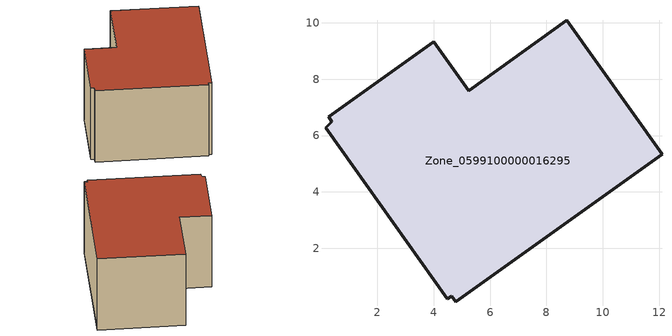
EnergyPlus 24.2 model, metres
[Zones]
Zone_0599100000016295
 floor ground (C_G): 4.49,0.2 0.15,6.27 0.38,6.5 0.26,6.67 4,9.34 5.24,7.59 8.73,10.09 12.11,5.34 4.77,0.1 4.64,0.3 z0
 wall outside (C_F): 0.15,6.27 4.49,0.2 4.64,0.3 4.77,0.1 12.11,5.34 8.73,10.09 5.24,7.59 4,9.34 0.26,6.67 0.38,6.5 0.15,6.27 z0:5.64
 roof outside (C_R): 4.64,0.3 4.77,0.1 12.11,5.34 8.73,10.09 5.24,7.59 4,9.34 0.26,6.67 0.38,6.5 0.15,6.27 4.49,0.2 z5.64
[BUILDING]
Pand.0599100000016295: North Axis=0; Terrain=City; Loads Convergence Tolerance Value=0.04; Temperature Convergence Tolerance Value=0.4; Solar Distribution=FullExterior; Maximum Number of Warmup Days=25; Minimum Number of Warmup Days=1
[Site:Location]
Rotterdam.The.Hague.AP_ZH_NLD Design_Conditions: Latitude=51.96; Longitude=4.45; Time Zone=1; Elevation=-4.5
[SITE:GROUNDTEMPERATURE:BUILDINGSURFACE]
18, 18, 18, 18, 18, 18, 18, 18, 18, 18, 18, 18
[MATERIAL] Thermal Absorptance=0.9; Solar Absorptance=0.7; Visible Absorptance=0.7
Name | Roughness | Thickness | Conductivity | Density | Specific Heat
G.TC.1975-1991 | MediumSmooth | 0.15 | 0.288461 | 540 | 1210
F.TC.1975-1991 | Rough | 0.3 | 0.230769 | 1920 | 840
R.TC.1975-1991 | MediumRough | 0.2 | 0.153846 | 1500 | 1000
[CONSTRUCTION]
C_G: G.TC.1975-1991
C_F: F.TC.1975-1991
C_R: R.TC.1975-1991
[ZONE]
Zone_0599100000016295: Type=1; Multiplier=1; Ceiling Height=Autocalculate; Volume=Autocalculate; Floor Area=autocalculate; Part of Total Floor Area=Yes
[ZONEINFILTRATION:DESIGNFLOWRATE]
Infil_Zone_0599100000016295: Zone or ZoneList or Space or SpaceList=Zone_0599100000016295; Schedule=AlwaysOn; Design Flow Rate Calculation Method=Flow/Area; Flow Rate per Floor Area=0.003; Constant Term Coefficient=1; Temperature Term Coefficient=0; Velocity Term Coefficient=0; Velocity Squared Term Coefficient=0
[HVACTEMPLATE:ZONE:IDEALLOADSAIRSYSTEM]
Zone_0599100000016295: Maximum Heating Supply Air Temperature=50; Minimum Cooling Supply Air Temperature=13; Maximum Heating Supply Air Humidity Ratio=0.0156; Minimum Cooling Supply Air Humidity Ratio=0.0077; Heating Limit=NoLimit; Cooling Limit=NoLimit; Dehumidification Control Type=ConstantSensibleHeatRatio; Cooling Sensible Heat Ratio=0.7; Dehumidification Setpoint=60; Humidification Control Type=None; Humidification Setpoint=30; Outdoor Air Method=None; Outdoor Air Flow Rate per Person=0.00944; Outdoor Air Flow Rate per Zone Floor Area=0; Outdoor Air Flow Rate per Zone=0; Demand Controlled Ventilation Type=None; Outdoor Air Economizer Type=NoEconomizer; Heat Recovery Type=None; Sensible Heat Recovery Effectiveness=0.7; Latent Heat Recovery Effectiveness=0.65
[ZONECONTROL:THERMOSTAT]
ThermostatControl_Zone_0599100000016295: Zone or ZoneList=Zone_0599100000016295; Control Type Schedule=DualSetpointControlType; Control 1=Thermostat_Zone_0599100000016295; Temperature Difference Between Cutout And Setpoint=0
[THERMOSTATSETPOINT:DUALSETPOINT]
Thermostat_Zone_0599100000016295: Heating Setpoint Temperature Schedule=HeatingSetpoint_Zone_0599100000016295; Cooling Setpoint Temperature Schedule=CoolingSetpoint_Zone_0599100000016295
[SCHEDULE:COMPACT]
HeatingSetpoint_Zone_0599100000016295: Through: 12/31, For: AllDays, Until: 24:00, 21
CoolingSetpoint_Zone_0599100000016295: Through: 12/31, For: AllDays, Until: 24:00, 24
DualSetpointControlType: Through: 12/31, For: AllDays, Until: 24:00, 4
AlwaysOn: Through: 12/31, For: AllDays, Until: 24:00, 1
